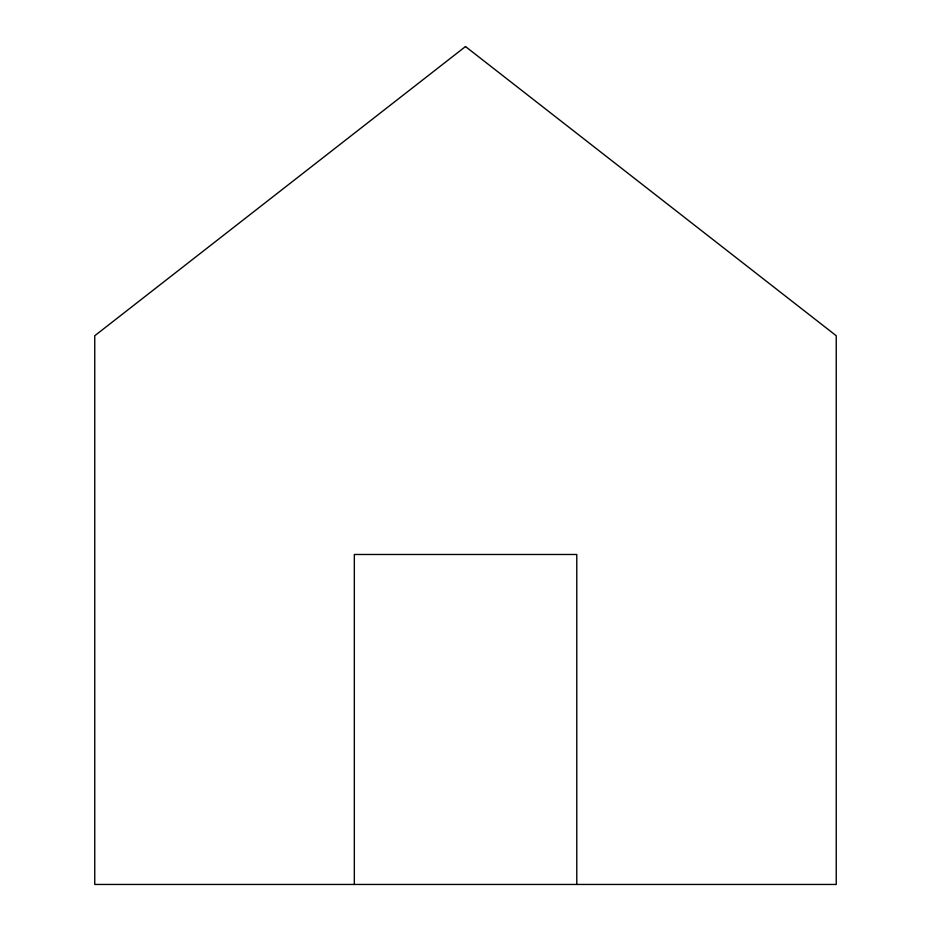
<?xml version="1.0" encoding="UTF-8"?>
<svg xmlns="http://www.w3.org/2000/svg" width="931" height="931" viewBox="0 0 931 931"><rect width="100%" height="100%" fill="white"/><g stroke="black" fill="none" stroke-linecap="round" stroke-linejoin="round"><path stroke-width="1.4" d="M576.778 884.45L576.778 554.48L354.327 554.48L354.327 884.45M465.5 46.55L94.753 335.742L94.753 884.45L836.247 884.45L836.247 335.742L465.5 46.55"/></g></svg>
